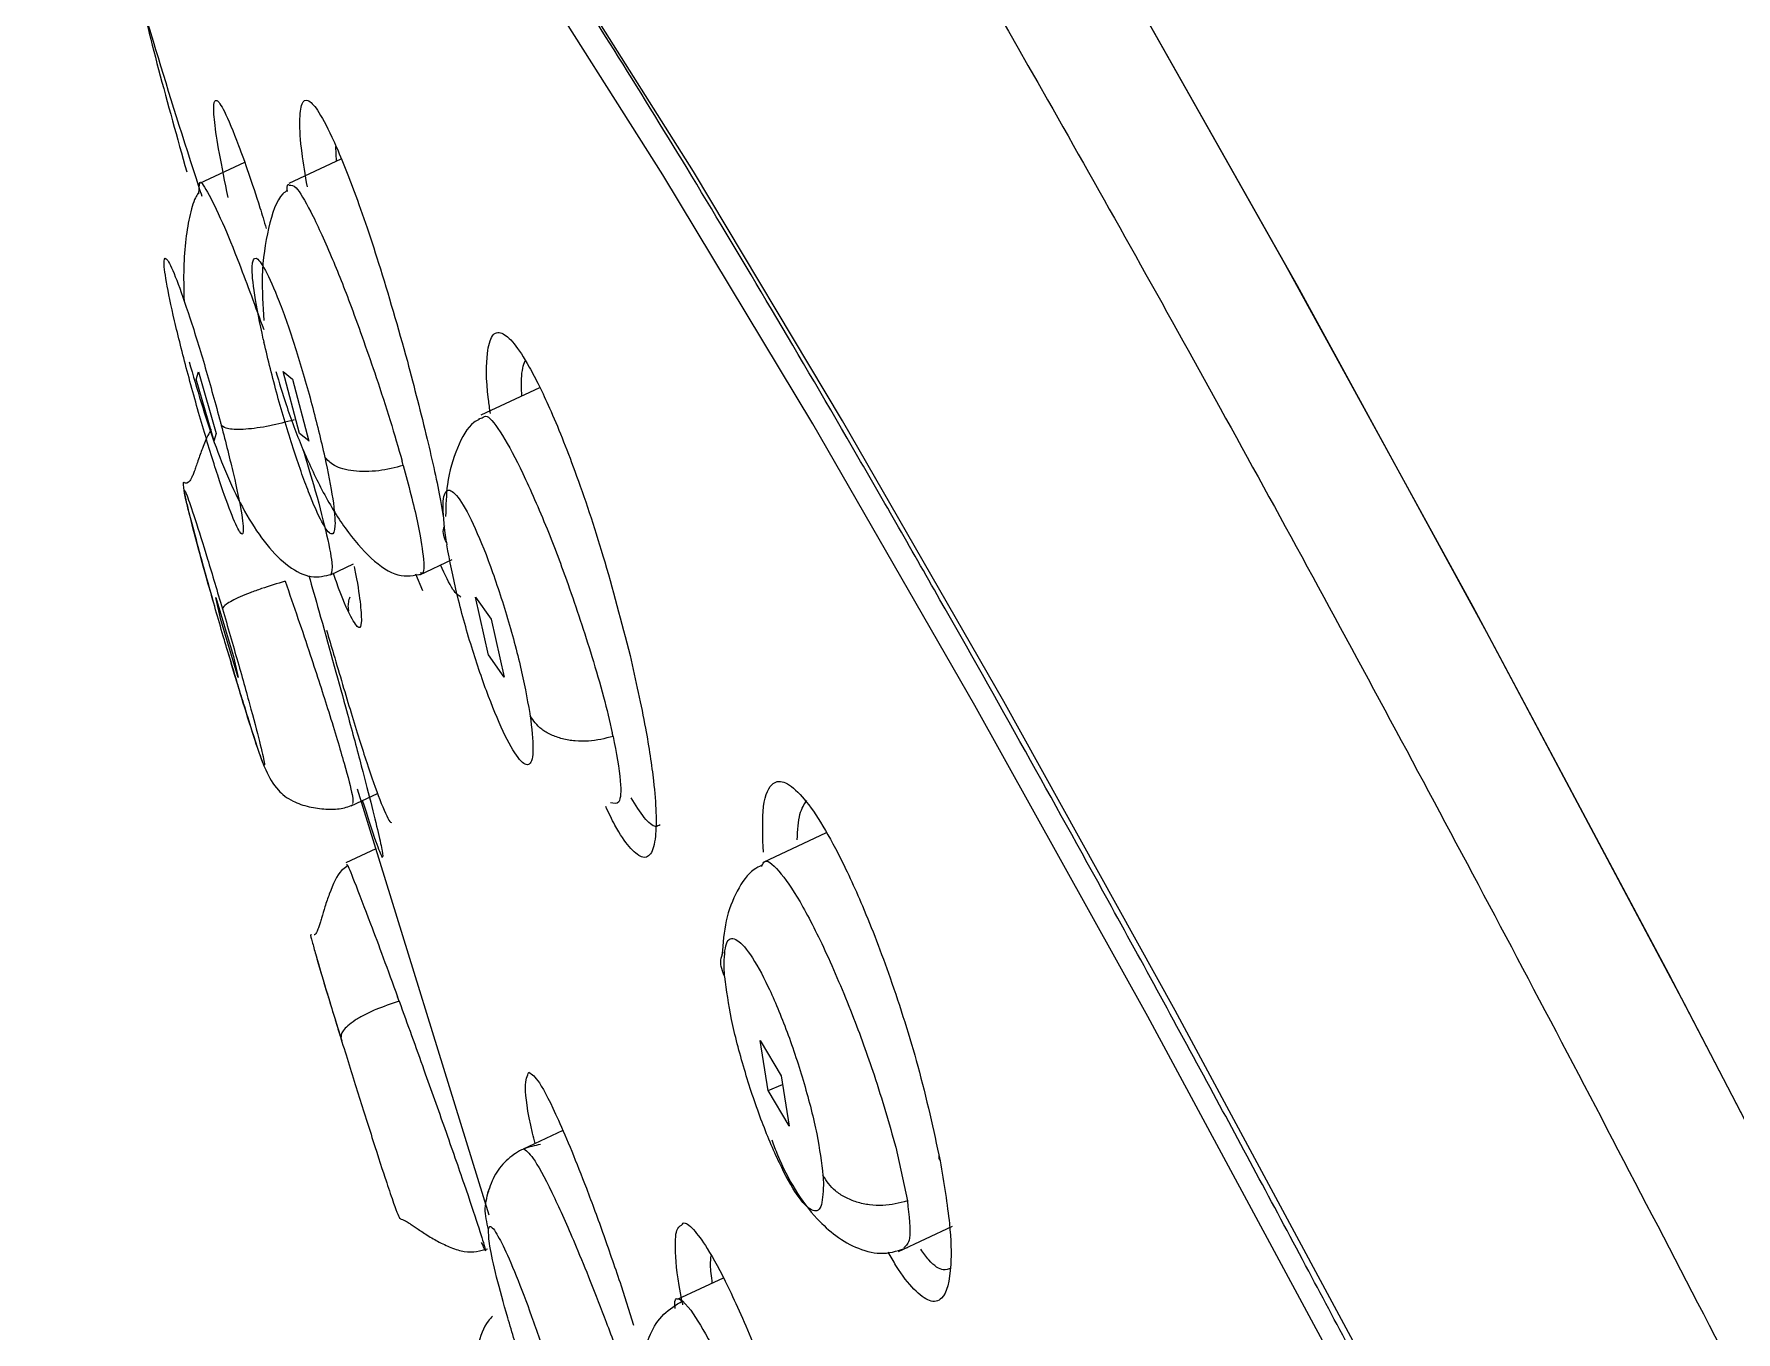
# Model space of a CAD drawing. Header units: millimetres. Extents: x 14183 to 14777, y -4239 to -3399.
# Drawn here: x 14648.461 to 14651.782, y -3737.902 to -3735.368 of the extents above; entities that cross this region are included whole.
import ezdxf

# ---------------------------------------------------------------- set-up
doc = ezdxf.new("R2010")
doc.units = ezdxf.units.MM
doc.header["$LTSCALE"] = 0.1
doc.layers.get('0').update_dxf_attribs({"lineweight": 15})

msp = doc.modelspace()

# ---------------------------------------------------------------- linework, layer by layer
at = {"linetype": 'Continuous', "lineweight": 25}
for p, q in [((14649.0513, -3735.6163), (14649.0499, -3735.5879)), ((14648.8714, -3735.6189), (14648.7839, -3735.6599)), ((14649.0599, -3735.6123), (14648.958, -3735.66)), ((14648.7826, -3735.6801), (14648.7839, -3735.66)), ((14648.9082, -3735.9635), (14648.9096, -3735.9697)), ((14648.7775, -3736.0423), (14648.7819, -3736.0275)), ((14648.7819, -3736.0274), (14648.8166, -3736.1481)), ((14648.9788, -3736.1479), (14648.947, -3736.0272)), ((14648.947, -3736.0272), (14648.9652, -3736.042)), ((14648.8122, -3736.1629), (14648.7774, -3736.0422)), ((14648.9652, -3736.042), (14648.9969, -3736.1626)), ((14649.4474, -3736.0586), (14649.3331, -3736.1122)), ((14649.329, -3736.1193), (14649.3355, -3736.1174)), ((14648.8165, -3736.148), (14648.8121, -3736.1627)), ((14648.9969, -3736.1625), (14648.9787, -3736.1477)), ((14649.1816, -3736.2105), (14649.1793, -3736.2021)), ((14649.2656, -3736.3603), (14649.2665, -3736.3656)), ((14649.0393, -3736.4236), (14649.0846, -3736.4024)), ((14649.2138, -3736.4236), (14649.277, -3736.394)), ((14649.2199, -3736.4554), (14649.2063, -3736.4223)), ((14648.8252, -3736.5115), (14648.8156, -3736.4681)), ((14648.8156, -3736.4681), (14648.8496, -3736.5812)), ((14649.3477, -3736.5804), (14649.3224, -3736.4673)), ((14649.3224, -3736.4674), (14649.353, -3736.5107)), ((14648.8592, -3736.6246), (14648.8252, -3736.5115)), ((14649.353, -3736.5107), (14649.3784, -3736.6237)), ((14648.8495, -3736.581), (14648.8591, -3736.6244)), ((14649.3783, -3736.6236), (14649.3477, -3736.5803)), ((14649.591, -3736.7394), (14649.5895, -3736.7322)), ((14649.0799, -3736.8747), (14649.1314, -3736.8505)), ((14649.0917, -3736.8415), (14649.3484, -3737.6731)), ((14650.0071, -3736.9277), (14649.8838, -3736.9855)), ((14649.1278, -3736.9585), (14649.0692, -3736.986)), ((14649.0713, -3736.9928), (14649.0718, -3736.9914)), ((14649.1735, -3737.2564), (14649.1703, -3737.2476)), ((14649.8939, -3737.4311), (14649.8779, -3737.3327)), ((14649.8779, -3737.3327), (14649.919, -3737.4017)), ((14649.919, -3737.4017), (14649.9349, -3737.5)), ((14649.9349, -3737.4999), (14649.8938, -3737.4309)), ((14649.8939, -3737.4309), (14649.9218, -3737.4191)), ((14649.4927, -3737.509), (14649.4158, -3737.545)), ((14650.1426, -3737.5413), (14650.1652, -3737.6462)), ((14650.1481, -3737.7451), (14650.2534, -3737.6957)), ((14649.8059, -3737.7968), (14649.7161, -3737.8388)), ((14649.6067, -3737.812), (14649.6311, -3737.8887)), ((14649.7264, -3737.8414), (14649.7426, -3737.8592))]:
    msp.add_line(p, q, dxfattribs=at)
at = {"linetype": 'Continuous', "lineweight": 25, "flags": 128}
for points in [[(14648.7483, -3732.7576), (14648.78, -3732.7511), (14648.8866, -3732.7914), (14649.03, -3732.9128), (14649.2091, -3733.1142), (14649.4223, -3733.3938), (14649.6677, -3733.7493), (14649.9433, -3734.1776), (14650.2466, -3734.6749), (14650.575, -3735.237), (14650.9257, -3735.859), (14651.2956, -3736.5355), (14651.6815, -3737.2606), (14652.0802, -3738.0281), (14652.488, -3738.8313), (14652.9016, -3739.6633), (14653.3173, -3740.5169), (14653.7315, -3741.3846), (14654.1406, -3742.259), (14654.5412, -3743.1325), (14654.9297, -3743.9975), (14655.3027, -3744.8465)], [(14655.2503, -3744.7261), (14654.8777, -3743.8807), (14654.4903, -3743.0204), (14654.0914, -3742.1529), (14653.6845, -3741.2853), (14653.273, -3740.4251), (14652.8604, -3739.5797), (14652.4502, -3738.7562), (14652.046, -3737.9617), (14651.6512, -3737.203), (14651.2692, -3736.4866), (14650.9032, -3735.8184), (14650.5563, -3735.2044), (14650.2315, -3734.6496), (14649.9316, -3734.1589), (14649.6591, -3733.7363), (14649.4164, -3733.3856), (14649.2055, -3733.1097), (14649.0282, -3732.911), (14648.8861, -3732.7911), (14648.7803, -3732.7511)], [(14654.3864, -3744.92), (14654.0421, -3744.135), (14653.6826, -3743.334), (14653.3112, -3742.5247), (14652.9317, -3741.715), (14652.5476, -3740.9126), (14652.1627, -3740.1253), (14651.7806, -3739.3606), (14651.405, -3738.626), (14651.0396, -3737.9284), (14650.6879, -3737.2746), (14650.3532, -3736.6709), (14650.0388, -3736.1231), (14649.7477, -3735.6365), (14649.4827, -3735.2157), (14649.2463, -3734.8649), (14649.0409, -3734.5874), (14648.8684, -3734.3859), (14648.7305, -3734.2622), (14648.6285, -3734.2177)], [(14654.37, -3745.0136), (14654.0235, -3744.2216), (14653.661, -3743.4125), (14653.2862, -3742.5943), (14652.9027, -3741.7752), (14652.5143, -3740.9632), (14652.1249, -3740.1664), (14651.7384, -3739.3928), (14651.3586, -3738.6501), (14650.9894, -3737.9456), (14650.6343, -3737.2863), (14650.2968, -3736.6789), (14649.9805, -3736.1292), (14649.6883, -3735.6428), (14649.4232, -3735.2246), (14649.1878, -3734.8786), (14648.9845, -3734.6083), (14648.8154, -3734.4165), (14648.6819, -3734.3049), (14648.5856, -3734.2748), (14648.5666, -3734.2804)]]:
    msp.add_lwpolyline(points, dxfattribs=at)
at = {"linetype": 'Continuous', "lineweight": 25}
msp.add_arc((14650.2401, -3737.5598), 0.0136, 171.0854, 216.7114, dxfattribs=at)
for points, knots in [([(14648.5559, -3732.8562), (14648.6046, -3732.8717), (14648.7027, -3732.9031), (14648.9642, -3733.1788), (14649.3365, -3733.6804), (14649.8394, -3734.4633), (14650.4328, -3735.4752), (14651.0928, -3736.6692), (14651.8098, -3738.034), (14652.5524, -3739.5056), (14653.3122, -3741.0691), (14654.0537, -3742.6524), (14654.7709, -3744.2383), (14655.4278, -3745.7548), (14656.0201, -3747.1848), (14656.519, -3748.4633), (14656.9215, -3749.575), (14657.2083, -3750.4723), (14657.3688, -3751.1362), (14657.4137, -3751.5523), (14657.3403, -3751.6068), (14657.3073, -3751.6313)], [0, 0, 0, 0, 0.04229, 0.08533, 0.138911, 0.194045, 0.247626, 0.302761, 0.356342, 0.411476, 0.465057, 0.520191, 0.573772, 0.628906, 0.682487, 0.737622, 0.791202, 0.846337, 0.899918, 0.955052, 1, 1, 1, 1]), ([(14653.2773, -3742.4856), (14653.2386, -3742.4025), (14653.162, -3742.2378), (14653.0474, -3741.9934), (14652.924, -3741.7317), (14652.7998, -3741.4702), (14652.6832, -3741.2265), (14652.6121, -3741.0786), (14652.563, -3740.9768), (14652.4984, -3740.8431), (14652.4152, -3740.6716), (14652.325, -3740.4868), (14652.2534, -3740.3406), (14652.1731, -3740.1775), (14652.0843, -3739.9978), (14651.9869, -3739.8018), (14651.8918, -3739.6116), (14651.7717, -3739.3728), (14651.6025, -3739.0386), (14651.3779, -3738.6007), (14651.1529, -3738.169), (14650.9476, -3737.781), (14650.7556, -3737.4229), (14650.5692, -3737.081), (14650.3915, -3736.7602), (14650.2247, -3736.4642), (14650.0557, -3736.1696), (14649.891, -3735.8887), (14649.7359, -3735.6303), (14649.5936, -3735.3992), (14649.4354, -3735.1495), (14649.2805, -3734.915), (14649.1448, -3734.7204), (14649.0262, -3734.5589), (14648.9174, -3734.4208), (14648.813, -3734.3007), (14648.7569, -3734.2468), (14648.7306, -3734.2215)], [0, 0, 0, 0, 0.021095, 0.041774, 0.062036, 0.087668, 0.108472, 0.124451, 0.125701, 0.134698, 0.158945, 0.170139, 0.182887, 0.197192, 0.213052, 0.230468, 0.249438, 0.264203, 0.295282, 0.341276, 0.387506, 0.421052, 0.458271, 0.499166, 0.532192, 0.567289, 0.604458, 0.642664, 0.679349, 0.714691, 0.748691, 0.803167, 0.844771, 0.873498, 0.920536, 0.962703, 1, 1, 1, 1]), ([(14648.4612, -3734.282), (14648.4611, -3734.3074), (14648.4608, -3734.379), (14648.4791, -3734.5318), (14648.5226, -3734.7561), (14648.5909, -3735.0328), (14648.6788, -3735.338), (14648.7497, -3735.5663), (14648.7845, -3735.6729), (14648.7882, -3735.6844)], [0, 0, 0, 0, 0.102675, 0.289104, 0.461268, 0.647219, 0.846685, 0.983565, 1, 1, 1, 1]), ([(14648.6125, -3735.0572), (14648.6416, -3735.1842), (14648.6863, -3735.3787), (14648.7403, -3735.5707), (14648.759, -3735.6374)], [0, 0, 0, 0, 0.65288, 1, 1, 1, 1]), ([(14648.8398, -3735.6869), (14648.8336, -3735.6567), (14648.8213, -3735.5973), (14648.8124, -3735.5375), (14648.8106, -3735.5022), (14648.8166, -3735.4931), (14648.8318, -3735.5149), (14648.8602, -3735.584), (14648.8896, -3735.6666), (14648.9099, -3735.7338), (14648.914, -3735.7475)], [0, 0, 0, 0, 0.126329, 0.248698, 0.365146, 0.481529, 0.617033, 0.774535, 0.953974, 1, 1, 1, 1]), ([(14648.9944, -3735.6665), (14648.9905, -3735.6433), (14648.9813, -3735.5892), (14648.9786, -3735.5354), (14648.9826, -3735.5005), (14648.9944, -3735.4935), (14649.0139, -3735.5137), (14649.0429, -3735.5673), (14649.0837, -3735.6667), (14649.1359, -3735.8176), (14649.171, -3735.9413), (14649.1895, -3736.0068)], [0, 0, 0, 0, 0.074924, 0.174551, 0.274105, 0.367357, 0.460545, 0.569026, 0.695126, 0.838767, 1, 1, 1, 1]), ([(14648.7839, -3735.66), (14648.7839, -3735.6599), (14648.7846, -3735.652), (14648.7986, -3735.6735), (14648.8254, -3735.7272), (14648.8638, -3735.8208), (14648.893, -3735.9007), (14648.9092, -3735.9451)], [0, 0, 0, 0, 0.00138, 0.245307, 0.502784, 0.723515, 1, 1, 1, 1]), ([(14648.9555, -3735.6734), (14648.9524, -3735.6754), (14648.9359, -3735.6862), (14648.9173, -3735.7438), (14648.9034, -3735.8312), (14648.9075, -3735.8981), (14648.9093, -3735.9275)], [0, 0, 0, 0, 0.07823, 0.417002, 0.74435, 1, 1, 1, 1]), ([(14648.9555, -3735.6753), (14648.9551, -3735.6692), (14648.9546, -3735.6596), (14648.9582, -3735.6623), (14648.9596, -3735.6633)], [0, 0, 0, 0, 0.642536, 1, 1, 1, 1]), ([(14648.9596, -3735.6633), (14648.9632, -3735.6629), (14648.9715, -3735.6621), (14649.0003, -3735.7111), (14649.0382, -3735.7933), (14649.0832, -3735.9064), (14649.1126, -3735.9914), (14649.1289, -3736.0386)], [0, 0, 0, 0, 0.163589, 0.367905, 0.583543, 0.76843, 1, 1, 1, 1]), ([(14648.7815, -3735.6788), (14648.7797, -3735.6816), (14648.7724, -3735.6923), (14648.7636, -3735.7244), (14648.7557, -3735.7733), (14648.7522, -3735.8293), (14648.7532, -3735.8704), (14648.7537, -3735.8897)], [0, 0, 0, 0, 0.083185, 0.323154, 0.560285, 0.792894, 1, 1, 1, 1]), ([(14648.7597, -3736.026), (14648.751, -3735.9919), (14648.7335, -3735.9241), (14648.7177, -3735.8473), (14648.7128, -3735.8048), (14648.72, -3735.8034), (14648.7381, -3735.8433), (14648.7645, -3735.9186), (14648.7955, -3736.0187), (14648.815, -3736.09), (14648.8247, -3736.1257)], [0, 0, 0, 0, 0.126067, 0.25071, 0.374171, 0.497375, 0.621402, 0.746865, 0.873519, 1, 1, 1, 1]), ([(14648.9082, -3735.9635), (14648.9019, -3735.9329), (14648.8893, -3735.8721), (14648.8848, -3735.8162), (14648.8922, -3735.7987), (14648.9112, -3735.8232), (14648.9387, -3735.886), (14648.9706, -3735.9776), (14649.0027, -3736.0856), (14649.0189, -3736.1536), (14649.027, -3736.1875)], [0, 0, 0, 0, 0.126069, 0.250709, 0.37416, 0.497364, 0.621398, 0.746866, 0.873526, 1, 1, 1, 1]), ([(14649.0284, -3736.1935), (14649.0343, -3736.2228), (14649.0461, -3736.2809), (14649.0501, -3736.334), (14649.0427, -3736.3506), (14649.0242, -3736.3268), (14648.9974, -3736.2664), (14648.9664, -3736.1782), (14648.9345, -3736.0723), (14648.918, -3736.0041), (14648.9096, -3735.9697)], [0, 0, 0, 0, 0.125258, 0.248647, 0.372146, 0.495816, 0.619112, 0.743201, 0.870565, 1, 1, 1, 1]), ([(14649.3516, -3736.1089), (14649.3502, -3736.0995), (14649.3426, -3736.047), (14649.3436, -3735.9927), (14649.3538, -3735.9524), (14649.3721, -3735.9476), (14649.3968, -3735.9687), (14649.4284, -3736.0171), (14649.4687, -3736.0987), (14649.5186, -3736.2235), (14649.5754, -3736.3929), (14649.6072, -3736.5161), (14649.624, -3736.5812)], [0, 0, 0, 0, 0.0275018, 0.1537037, 0.2448284, 0.3358911, 0.4211884, 0.5064361, 0.6056878, 0.7210509, 0.8524898, 1, 1, 1, 1]), ([(14648.7637, -3736.0078), (14648.779, -3736.061), (14648.8095, -3736.1673), (14648.8635, -3736.291), (14648.9149, -3736.3679), (14648.958, -3736.4103), (14649.0027, -3736.4327), (14649.0288, -3736.4259), (14649.0418, -3736.4225)], [0, 0, 0, 0, 0.2427535, 0.4853262, 0.6103699, 0.7388528, 0.8697127, 1, 1, 1, 1]), ([(14649.1895, -3736.0068), (14649.2027, -3736.0576), (14649.2271, -3736.1518), (14649.2511, -3736.2581), (14649.2577, -3736.2998), (14649.2592, -3736.31)], [0, 0, 0, 0, 0.470357, 0.871747, 1, 1, 1, 1]), ([(14649.4131, -3736.0747), (14649.413, -3736.0733), (14649.4111, -3736.049), (14649.4129, -3736.0236), (14649.4177, -3736.0104), (14649.4194, -3736.0059)], [0, 0, 0, 0, 0.037378, 0.672922, 1, 1, 1, 1]), ([(14648.8264, -3736.1321), (14648.8349, -3736.1653), (14648.8517, -3736.2312), (14648.8668, -3736.3051), (14648.8712, -3736.3458), (14648.8639, -3736.3462), (14648.8459, -3736.3067), (14648.82, -3736.2328), (14648.7892, -3736.1337), (14648.7696, -3736.0621), (14648.7597, -3736.026)], [0, 0, 0, 0, 0.125219, 0.248566, 0.372044, 0.495668, 0.618931, 0.743086, 0.870607, 1, 1, 1, 1]), ([(14648.933, -3736.0272), (14648.9394, -3736.0486), (14648.9541, -3736.0983), (14648.9841, -3736.1777), (14649.0226, -3736.261), (14649.0685, -3736.337), (14649.1198, -3736.3962), (14649.173, -3736.4314), (14649.2025, -3736.4251), (14649.2174, -3736.4219)], [0, 0, 0, 0, 0.1013393, 0.2348134, 0.3731814, 0.5188206, 0.6729588, 0.8345774, 1, 1, 1, 1]), ([(14649.1289, -3736.0386), (14649.1382, -3736.0668), (14649.1568, -3736.1232), (14649.1718, -3736.1758), (14649.1793, -3736.2021)], [0, 0, 0, 0, 0.50002, 1, 1, 1, 1]), ([(14648.8068, -3736.1403), (14648.8046, -3736.1439), (14648.7986, -3736.1536), (14648.7902, -3736.1743), (14648.7826, -3736.196), (14648.7772, -3736.2118), (14648.7738, -3736.2217), (14648.7705, -3736.2301), (14648.7675, -3736.2366), (14648.7647, -3736.2409), (14648.7577, -3736.2474), (14648.7509, -3736.2384), (14648.7515, -3736.2539), (14648.7611, -3736.295), (14648.7711, -3736.3323), (14648.7747, -3736.3457)], [0, 0, 0, 0, 0.042917, 0.11592, 0.173274, 0.196051, 0.215438, 0.23273, 0.250016, 0.269561, 0.293225, 0.446734, 0.714389, 0.897366, 1, 1, 1, 1]), ([(14648.8247, -3736.1257), (14648.825, -3736.1268), (14648.8256, -3736.1289), (14648.8262, -3736.1311), (14648.8264, -3736.1321)], [0, 0, 0, 0, 0.500525, 1, 1, 1, 1]), ([(14648.9683, -3736.1214), (14648.9523, -3736.1256), (14648.9277, -3736.1322), (14648.8961, -3736.1374), (14648.8738, -3736.1399), (14648.855, -3736.1404), (14648.8358, -3736.1389), (14648.8301, -3736.1348), (14648.8264, -3736.1321)], [0, 0, 0, 0, 0.243287, 0.37374, 0.506249, 0.637847, 0.765675, 1, 1, 1, 1]), ([(14649.3298, -3736.1205), (14649.3263, -3736.1223), (14649.309, -3736.1311), (14649.2861, -3736.1738), (14649.2658, -3736.2378), (14649.2646, -3736.2884), (14649.2641, -3736.3099)], [0, 0, 0, 0, 0.085642, 0.425378, 0.755582, 1, 1, 1, 1]), ([(14649.3355, -3736.1174), (14649.3382, -3736.1152), (14649.3458, -3736.1092), (14649.3738, -3736.1468), (14649.4143, -3736.2221), (14649.4597, -3736.326), (14649.5075, -3736.4515), (14649.5346, -3736.5361), (14649.5497, -3736.5831)], [0, 0, 0, 0, 0.102581, 0.28033, 0.45613, 0.641669, 0.80076, 1, 1, 1, 1]), ([(14648.9851, -3736.1772), (14648.9925, -3736.2013), (14649.0114, -3736.2628), (14649.0317, -3736.3422), (14649.0452, -3736.4081), (14649.0419, -3736.4181), (14649.0402, -3736.423)], [0, 0, 0, 0, 0.170152, 0.435326, 0.722401, 1, 1, 1, 1]), ([(14649.027, -3736.1875), (14649.0273, -3736.1885), (14649.0277, -3736.1905), (14649.0281, -3736.1925), (14649.0284, -3736.1935)], [0, 0, 0, 0, 0.500122, 1, 1, 1, 1]), ([(14649.1816, -3736.2105), (14649.1656, -3736.2145), (14649.1409, -3736.2207), (14649.108, -3736.2226), (14649.0842, -3736.2214), (14649.0635, -3736.2174), (14649.0416, -3736.2093), (14649.0336, -3736.1997), (14649.0284, -3736.1935)], [0, 0, 0, 0, 0.243293, 0.3737457, 0.5062505, 0.6378536, 0.7656734, 1, 1, 1, 1]), ([(14649.1816, -3736.2105), (14649.1917, -3736.2488), (14649.211, -3736.3221), (14649.2217, -3736.3913), (14649.2228, -3736.4242), (14649.2159, -3736.4202), (14649.2149, -3736.4196)], [0, 0, 0, 0, 0.331297, 0.632439, 0.944639, 1, 1, 1, 1]), ([(14648.8302, -3736.5436), (14648.8202, -3736.5091), (14648.8004, -3736.4405), (14648.7754, -3736.3494), (14648.7586, -3736.2844), (14648.7525, -3736.2543), (14648.7578, -3736.2634), (14648.774, -3736.3108), (14648.7987, -3736.3895), (14648.8186, -3736.4565), (14648.8286, -3736.4901)], [0, 0, 0, 0, 0.126109, 0.250838, 0.374361, 0.49757, 0.621472, 0.74674, 0.873262, 1, 1, 1, 1]), ([(14649.2656, -3736.3603), (14649.2625, -3736.3352), (14649.2563, -3736.2852), (14649.2641, -3736.2537), (14649.2837, -3736.2621), (14649.313, -3736.311), (14649.3475, -3736.3927), (14649.3818, -3736.4948), (14649.4118, -3736.6038), (14649.4229, -3736.6641), (14649.4284, -3736.6943)], [0, 0, 0, 0, 0.126068, 0.250711, 0.374162, 0.497361, 0.62139, 0.746851, 0.873514, 1, 1, 1, 1]), ([(14649.2656, -3736.3603), (14649.2617, -3736.3511), (14649.257, -3736.3403), (14649.2618, -3736.329), (14649.2625, -3736.3273)], [0, 0, 0, 0, 0.847499, 1, 1, 1, 1]), ([(14648.7747, -3736.3457), (14648.7779, -3736.3576), (14648.7874, -3736.3939), (14648.802, -3736.4464), (14648.8124, -3736.4821), (14648.8129, -3736.4839)], [0, 0, 0, 0, 0.318339, 0.966676, 1, 1, 1, 1]), ([(14649.4292, -3736.6993), (14649.4319, -3736.7231), (14649.4374, -3736.7704), (14649.4293, -3736.7995), (14649.4101, -3736.7908), (14649.3814, -3736.7432), (14649.3478, -3736.6642), (14649.3141, -3736.5652), (14649.284, -3736.4576), (14649.2724, -3736.3965), (14649.2665, -3736.3656)], [0, 0, 0, 0, 0.1252597, 0.2486461, 0.3721465, 0.4958191, 0.6191131, 0.7432021, 0.8705726, 1, 1, 1, 1]), ([(14649.2941, -3736.4673), (14649.2893, -3736.4644), (14649.2792, -3736.4585), (14649.2629, -3736.4232), (14649.2544, -3736.4046)], [0, 0, 0, 0, 0.474139, 1, 1, 1, 1]), ([(14648.951, -3736.4364), (14648.9353, -3736.4411), (14648.9112, -3736.4484), (14648.8822, -3736.4591), (14648.8626, -3736.4672), (14648.847, -3736.4747), (14648.8322, -3736.4832), (14648.83, -3736.4874), (14648.8286, -3736.4901)], [0, 0, 0, 0, 0.244175, 0.374723, 0.507127, 0.638486, 0.766022, 1, 1, 1, 1]), ([(14648.951, -3736.4364), (14648.9678, -3736.4849), (14648.9985, -3736.5738), (14649.0387, -3736.6991), (14649.0678, -3736.7957), (14649.0845, -3736.8602), (14649.0831, -3736.8672), (14649.0824, -3736.8705)], [0, 0, 0, 0, 0.225144, 0.412919, 0.621402, 0.82234, 1, 1, 1, 1]), ([(14648.9971, -3736.425), (14649.0037, -3736.4481), (14649.0286, -3736.5354), (14649.064, -3736.6634), (14649.0972, -3736.7868), (14649.1189, -3736.8704), (14649.1335, -3736.9299), (14649.1425, -3736.9714), (14649.1413, -3736.974), (14649.1406, -3736.9755)], [0, 0, 0, 0, 0.081139, 0.305939, 0.446743, 0.582501, 0.713216, 0.838861, 1, 1, 1, 1]), ([(14649.0856, -3736.4076), (14649.0866, -3736.4125), (14649.0932, -3736.4451), (14649.0985, -3736.4845), (14649.1008, -3736.5207), (14649.0953, -3736.5319), (14649.0797, -3736.5085), (14649.0618, -3736.4694), (14649.0472, -3736.4264), (14649.0452, -3736.4208)], [0, 0, 0, 0, 0.030142, 0.202784, 0.369016, 0.5288, 0.733711, 0.965243, 1, 1, 1, 1]), ([(14649.0772, -3736.4672), (14649.0761, -3736.4706), (14649.0739, -3736.4771), (14649.0733, -3736.4866), (14649.0744, -3736.4924), (14649.0749, -3736.4949)], [0, 0, 0, 0, 0.368215, 0.728419, 1, 1, 1, 1]), ([(14648.8286, -3736.4901), (14648.8388, -3736.5251), (14648.859, -3736.5945), (14648.8856, -3736.6903), (14648.9043, -3736.7618), (14648.9124, -3736.7987), (14648.9087, -3736.7953), (14648.8937, -3736.7524), (14648.8695, -3736.6758), (14648.8492, -3736.6078), (14648.8389, -3736.5733)], [0, 0, 0, 0, 0.1260272, 0.2496439, 0.3732343, 0.4972172, 0.6207832, 0.7444554, 0.8706549, 1, 1, 1, 1]), ([(14649.0318, -3736.5316), (14649.0364, -3736.5473), (14649.0531, -3736.6045), (14649.0802, -3736.6958), (14649.1111, -3736.795), (14649.1363, -3736.8659), (14649.1522, -3736.9034), (14649.1573, -3736.907), (14649.1583, -3736.9076)], [0, 0, 0, 0, 0.082915, 0.300639, 0.518381, 0.735698, 0.952585, 1, 1, 1, 1]), ([(14648.8389, -3736.5733), (14648.8375, -3736.5684), (14648.8346, -3736.5586), (14648.8316, -3736.5486), (14648.8302, -3736.5436)], [0, 0, 0, 0, 0.500205, 1, 1, 1, 1]), ([(14648.8375, -3736.5686), (14648.8471, -3736.6012), (14648.8585, -3736.6396), (14648.8679, -3736.6697), (14648.8693, -3736.6742)], [0, 0, 0, 0, 0.849526, 1, 1, 1, 1]), ([(14649.5497, -3736.5831), (14649.5576, -3736.61), (14649.5736, -3736.6638), (14649.5842, -3736.7094), (14649.5895, -3736.7322)], [0, 0, 0, 0, 0.5000249, 1, 1, 1, 1]), ([(14649.624, -3736.5812), (14649.6349, -3736.63), (14649.6552, -3736.7203), (14649.6739, -3736.8465), (14649.6771, -3736.932), (14649.6656, -3736.9727), (14649.6479, -3736.979), (14649.6237, -3736.9578), (14649.5997, -3736.9245), (14649.5826, -3736.889), (14649.5765, -3736.8764)], [0, 0, 0, 0, 0.154054, 0.285507, 0.479645, 0.601241, 0.718483, 0.831371, 0.939889, 1, 1, 1, 1]), ([(14648.8693, -3736.6742), (14648.8751, -3736.693), (14648.8914, -3736.7457), (14648.9088, -3736.7992), (14648.9323, -3736.842), (14648.9571, -3736.8621), (14648.9803, -3736.8719), (14648.9971, -3736.8767), (14649.0143, -3736.8799), (14649.0309, -3736.8816), (14649.0463, -3736.8817), (14649.0658, -3736.8798), (14649.0776, -3736.8751), (14649.0855, -3736.872)], [0, 0, 0, 0, 0.143142, 0.402767, 0.576941, 0.696891, 0.74109, 0.778032, 0.811475, 0.84501, 0.880735, 0.919078, 1, 1, 1, 1]), ([(14649.4284, -3736.6943), (14649.4285, -3736.6951), (14649.4288, -3736.6968), (14649.4291, -3736.6985), (14649.4292, -3736.6993)], [0, 0, 0, 0, 0.500601, 1, 1, 1, 1]), ([(14649.591, -3736.7394), (14649.575, -3736.7434), (14649.5505, -3736.7496), (14649.5167, -3736.7487), (14649.4918, -3736.7446), (14649.4696, -3736.7367), (14649.4455, -3736.723), (14649.4356, -3736.7086), (14649.4292, -3736.6993)], [0, 0, 0, 0, 0.243279, 0.373742, 0.506255, 0.637843, 0.765653, 1, 1, 1, 1]), ([(14649.591, -3736.7394), (14649.597, -3736.7711), (14649.6082, -3736.8312), (14649.6048, -3736.8743), (14649.5919, -3736.8705), (14649.5856, -3736.8687)], [0, 0, 0, 0, 0.3646094, 0.6890265, 1, 1, 1, 1]), ([(14649.8843, -3736.9651), (14649.8832, -3736.9366), (14649.8808, -3736.8734), (14649.8963, -3736.8298), (14649.9228, -3736.8237), (14649.9541, -3736.8476), (14649.9904, -3736.8957), (14650.0319, -3736.9688), (14650.0804, -3737.0731), (14650.1349, -3737.2153), (14650.191, -3737.3924), (14650.216, -3737.5072), (14650.2292, -3737.5679)], [0, 0, 0, 0, 0.096698, 0.213923, 0.298564, 0.383151, 0.462379, 0.541555, 0.633739, 0.740903, 0.862978, 1, 1, 1, 1]), ([(14649.1406, -3736.9755), (14649.1375, -3736.9689), (14649.1313, -3736.9557), (14649.1119, -3736.8948), (14649.1022, -3736.8642)], [0, 0, 0, 0, 0.497685, 1, 1, 1, 1]), ([(14649.6828, -3736.9117), (14649.68, -3736.9135), (14649.6722, -3736.9184), (14649.6529, -3736.9018), (14649.6349, -3736.8733), (14649.626, -3736.8592)], [0, 0, 0, 0, 0.222176, 0.616135, 1, 1, 1, 1]), ([(14649.9501, -3736.941), (14649.9513, -3736.9226), (14649.9536, -3736.8864), (14649.9641, -3736.8717), (14649.9692, -3736.8645)], [0, 0, 0, 0, 0.5060511, 1, 1, 1, 1]), ([(14649.0717, -3736.9934), (14649.068, -3736.9956), (14649.0551, -3737.0035), (14649.0415, -3737.0341), (14649.0292, -3737.0694), (14649.0233, -3737.0895), (14649.0193, -3737.1031), (14649.0167, -3737.1112), (14649.0143, -3737.1178), (14649.0112, -3737.1244), (14649.008, -3737.1269), (14649.0076, -3737.1266), (14649.0074, -3737.1265)], [0, 0, 0, 0, 0.1306195, 0.4634663, 0.591861, 0.6905431, 0.7302197, 0.7656029, 0.7999017, 0.836856, 0.9310482, 1, 1, 1, 1]), ([(14649.0718, -3736.9914), (14649.0716, -3736.99), (14649.0712, -3736.9858), (14649.0854, -3737.0206), (14649.1061, -3737.0748), (14649.1176, -3737.105)], [0, 0, 0, 0, 0.187785, 0.548384, 1, 1, 1, 1]), ([(14649.8807, -3736.9912), (14649.8757, -3736.9936), (14649.8572, -3737.0024), (14649.8322, -3737.0388), (14649.8091, -3737.096), (14649.8053, -3737.1432), (14649.8035, -3737.1662)], [0, 0, 0, 0, 0.111378, 0.417242, 0.715941, 1, 1, 1, 1]), ([(14649.8812, -3736.9931), (14649.8823, -3736.99), (14649.8873, -3736.976), (14649.9125, -3736.9963), (14649.9542, -3737.0559), (14650.005, -3737.1551), (14650.056, -3737.275), (14650.1058, -3737.4118), (14650.1295, -3737.495), (14650.1426, -3737.5413)], [0, 0, 0, 0, 0.047552, 0.20896, 0.363996, 0.518449, 0.680615, 0.822266, 1, 1, 1, 1]), ([(14649.0027, -3737.1266), (14649.0019, -3737.1264), (14648.9995, -3737.1257), (14649.0028, -3737.1363), (14649.0082, -3737.1561), (14649.0107, -3737.1649)], [0, 0, 0, 0, 0.198786, 0.641497, 1, 1, 1, 1]), ([(14649.1176, -3737.105), (14649.1257, -3737.1264), (14649.1418, -3737.1692), (14649.1608, -3737.2215), (14649.1703, -3737.2476)], [0, 0, 0, 0, 0.500049, 1, 1, 1, 1]), ([(14649.8076, -3737.1895), (14649.8081, -3737.1717), (14649.8093, -3737.1364), (14649.8285, -3737.1297), (14649.8577, -3737.1597), (14649.8937, -3737.2247), (14649.9314, -3737.315), (14649.9651, -3737.4174), (14649.9911, -3737.5196), (14649.9974, -3737.571), (14650.0006, -3737.5968)], [0, 0, 0, 0, 0.126121, 0.2508428, 0.3743722, 0.4975745, 0.6214694, 0.7467359, 0.8732647, 1, 1, 1, 1]), ([(14649.0106, -3737.1649), (14649.0107, -3737.1651), (14649.0132, -3737.1748), (14649.0292, -3737.2287), (14649.0484, -3737.2915), (14649.058, -3737.3228)], [0, 0, 0, 0, 0.009421, 0.505025, 1, 1, 1, 1]), ([(14649.0107, -3737.1649), (14649.0117, -3737.1687), (14649.0164, -3737.1856), (14649.0331, -3737.2416), (14649.0517, -3737.3024), (14649.0613, -3737.3336)], [0, 0, 0, 0, 0.1257183, 0.5515201, 1, 1, 1, 1]), ([(14649.8089, -3737.2088), (14649.8045, -3737.1981), (14649.798, -3737.1819), (14649.804, -3737.1654), (14649.8059, -3737.1599)], [0, 0, 0, 0, 0.666818, 1, 1, 1, 1]), ([(14649.8089, -3737.2088), (14649.8086, -3737.2055), (14649.808, -3737.1987), (14649.8077, -3737.1925), (14649.8076, -3737.1895)], [0, 0, 0, 0, 0.500083, 1, 1, 1, 1]), ([(14650.0016, -3737.6152), (14650.0007, -3737.6317), (14649.9989, -3737.6644), (14649.9798, -3737.6695), (14649.9511, -3737.6396), (14649.9158, -3737.5759), (14649.8789, -3737.4882), (14649.8458, -3737.3887), (14649.8195, -3737.2877), (14649.8125, -3737.2353), (14649.8089, -3737.2088)], [0, 0, 0, 0, 0.125211, 0.248744, 0.372538, 0.496596, 0.620186, 0.74404, 0.870529, 1, 1, 1, 1]), ([(14649.1735, -3737.2564), (14649.1578, -3737.2616), (14649.1337, -3737.2696), (14649.1057, -3737.2829), (14649.0871, -3737.2936), (14649.0729, -3737.3041), (14649.0603, -3737.3169), (14649.06, -3737.3243), (14649.0599, -3737.3291)], [0, 0, 0, 0, 0.243288, 0.373708, 0.506233, 0.637851, 0.765667, 1, 1, 1, 1]), ([(14649.1735, -3737.2564), (14649.1897, -3737.3011), (14649.22, -3737.3844), (14649.2645, -3737.5104), (14649.3016, -3737.6168), (14649.3289, -3737.6981), (14649.3417, -3737.7396), (14649.3431, -3737.7486), (14649.3363, -3737.7319), (14649.3345, -3737.7276)], [0, 0, 0, 0, 0.171743, 0.320664, 0.481909, 0.638853, 0.795746, 0.947118, 1, 1, 1, 1]), ([(14649.058, -3737.3228), (14649.0583, -3737.3239), (14649.0589, -3737.3259), (14649.0596, -3737.328), (14649.0599, -3737.3291)], [0, 0, 0, 0, 0.500819, 1, 1, 1, 1]), ([(14649.0599, -3737.3291), (14649.0705, -3737.3634), (14649.0916, -3737.4314), (14649.1226, -3737.529), (14649.143, -3737.5923), (14649.1488, -3737.6094), (14649.1492, -3737.6107)], [0, 0, 0, 0, 0.327373, 0.649894, 0.972754, 1, 1, 1, 1]), ([(14649.4387, -3737.5343), (14649.437, -3737.5274), (14649.4239, -3737.4738), (14649.4168, -3737.4153), (14649.4234, -3737.4017), (14649.4268, -3737.395)], [0, 0, 0, 0, 0.069628, 0.536944, 1, 1, 1, 1]), ([(14649.4268, -3737.395), (14649.4327, -3737.3991), (14649.4454, -3737.408), (14649.4841, -3737.4845), (14649.5296, -3737.5955), (14649.5725, -3737.7116), (14649.5953, -3737.7787), (14649.6067, -3737.812)], [0, 0, 0, 0, 0.206176, 0.441336, 0.705399, 0.853648, 1, 1, 1, 1]), ([(14649.4491, -3737.5361), (14649.4381, -3737.5383), (14649.4156, -3737.5429), (14649.385, -3737.5631), (14649.3596, -3737.5924), (14649.3506, -3737.618), (14649.3461, -3737.6307)], [0, 0, 0, 0, 0.2421335, 0.4940187, 0.7493185, 1, 1, 1, 1]), ([(14649.9005, -3737.5272), (14649.9042, -3737.537), (14649.9269, -3737.5962), (14649.9669, -3737.6626), (14650.0271, -3737.7172), (14650.0712, -3737.742), (14650.1208, -3737.7529), (14650.15, -3737.7423), (14650.1652, -3737.7368)], [0, 0, 0, 0, 0.0671155, 0.4085616, 0.531647, 0.6726402, 0.8299909, 1, 1, 1, 1]), ([(14649.4171, -3737.5447), (14649.4232, -3737.5494), (14649.4356, -3737.5591), (14649.4736, -3737.6319), (14649.5127, -3737.72), (14649.5475, -3737.8047), (14649.579, -3737.886), (14649.61, -3737.9705), (14649.641, -3738.0605), (14649.6712, -3738.1573), (14649.6957, -3738.2487), (14649.6974, -3738.2766), (14649.6982, -3738.2901)], [0, 0, 0, 0, 0.121463, 0.248883, 0.358767, 0.425383, 0.49966, 0.583858, 0.653837, 0.750775, 0.880329, 1, 1, 1, 1]), ([(14650.2292, -3737.5679), (14650.2364, -3737.6109), (14650.2496, -3737.6906), (14650.2522, -3737.7879), (14650.2384, -3737.8399), (14650.2101, -3737.8458), (14650.1793, -3737.8222), (14650.1511, -3737.7874), (14650.1329, -3737.7551), (14650.1278, -3737.746)], [0, 0, 0, 0, 0.1759344, 0.3260569, 0.547777, 0.686641, 0.8205432, 0.949466, 1, 1, 1, 1]), ([(14650.0006, -3737.5968), (14650.0009, -3737.6), (14650.0013, -3737.6065), (14650.0015, -3737.6123), (14650.0016, -3737.6152)], [0, 0, 0, 0, 0.501005, 1, 1, 1, 1]), ([(14650.1652, -3737.6462), (14650.1494, -3737.6503), (14650.1252, -3737.6565), (14650.0913, -3737.6545), (14650.0662, -3737.6491), (14650.0436, -3737.6397), (14650.0187, -3737.6237), (14650.0077, -3737.6074), (14650.0006, -3737.5968)], [0, 0, 0, 0, 0.244157, 0.37471, 0.507119, 0.638485, 0.76603, 1, 1, 1, 1]), ([(14649.1492, -3737.6107), (14649.154, -3737.6251), (14649.1675, -3737.6658), (14649.1751, -3737.6833), (14649.1774, -3737.6812), (14649.1872, -3737.6861), (14649.1922, -3737.689), (14649.1986, -3737.6933), (14649.2065, -3737.6986), (14649.2156, -3737.7048), (14649.2301, -3737.7143), (14649.2507, -3737.7266), (14649.2762, -3737.7384), (14649.312, -3737.7493), (14649.3321, -3737.7436), (14649.3459, -3737.7397)], [0, 0, 0, 0, 0.134234, 0.378666, 0.523926, 0.547902, 0.568381, 0.586718, 0.604555, 0.62356, 0.644875, 0.696547, 0.76085, 0.835538, 1, 1, 1, 1]), ([(14649.3479, -3737.7016), (14649.3445, -3737.688), (14649.3379, -3737.6611), (14649.3458, -3737.6347), (14649.3497, -3737.6216)], [0, 0, 0, 0, 0.50616, 1, 1, 1, 1]), ([(14650.1652, -3737.6462), (14650.1685, -3737.6749), (14650.1742, -3737.7242), (14650.163, -3737.7336), (14650.1583, -3737.7376)], [0, 0, 0, 0, 0.582103, 1, 1, 1, 1]), ([(14649.3479, -3737.7016), (14649.3488, -3737.6987), (14649.3506, -3737.6929), (14649.3565, -3737.6999), (14649.3595, -3737.7034)], [0, 0, 0, 0, 0.499932, 1, 1, 1, 1]), ([(14649.4407, -3738.0442), (14649.4314, -3738.0174), (14649.4117, -3737.9611), (14649.3843, -3737.8722), (14649.3624, -3737.792), (14649.3485, -3737.729), (14649.3481, -3737.7107), (14649.3479, -3737.7016)], [0, 0, 0, 0, 0.185679, 0.388547, 0.593431, 0.79719, 1, 1, 1, 1]), ([(14649.7274, -3737.8493), (14649.7267, -3737.8463), (14649.7167, -3737.8007), (14649.7121, -3737.7487), (14649.7127, -3737.7006), (14649.721, -3737.6956), (14649.7245, -3737.6935)], [0, 0, 0, 0, 0.029444, 0.449471, 0.767565, 1, 1, 1, 1]), ([(14649.7245, -3737.6935), (14649.7256, -3737.692), (14649.7302, -3737.6853), (14649.747, -3737.6993), (14649.7756, -3737.7376), (14649.8159, -3737.8122), (14649.868, -3737.9297), (14649.9294, -3738.0895), (14649.9671, -3738.2083), (14649.9868, -3738.2705)], [0, 0, 0, 0, 0.036307, 0.160723, 0.28508, 0.43555, 0.604875, 0.793, 1, 1, 1, 1]), ([(14649.3595, -3737.7034), (14649.3655, -3737.7135), (14649.3775, -3737.7337), (14649.4051, -3737.7988), (14649.4357, -3737.8805), (14649.4661, -3737.9706), (14649.4926, -3738.0574), (14649.5128, -3738.1324), (14649.5258, -3738.192), (14649.5261, -3738.2097), (14649.5263, -3738.2187)], [0, 0, 0, 0, 0.127077, 0.254782, 0.383163, 0.509836, 0.632003, 0.752278, 0.8743, 1, 1, 1, 1]), ([(14649.7846, -3737.8067), (14649.783, -3737.7939), (14649.7801, -3737.7704), (14649.7818, -3737.7588), (14649.7826, -3737.7536)], [0, 0, 0, 0, 0.548131, 1, 1, 1, 1]), ([(14650.2503, -3737.7774), (14650.2456, -3737.7794), (14650.2341, -3737.7843), (14650.2134, -3737.7704), (14650.1968, -3737.748), (14650.1913, -3737.7406)], [0, 0, 0, 0, 0.3210678, 0.7769482, 1, 1, 1, 1]), ([(14649.7122, -3737.8559), (14649.7119, -3737.8528), (14649.7099, -3737.8312), (14649.7188, -3737.8367), (14649.7264, -3737.8414)], [0, 0, 0, 0, 0.141584, 1, 1, 1, 1]), ([(14649.6592, -3737.9924), (14649.6564, -3737.9787), (14649.6506, -3737.9501), (14649.6616, -3737.9053), (14649.6871, -3737.8653), (14649.7135, -3737.8493), (14649.7264, -3737.8414)], [0, 0, 0, 0, 0.233266, 0.48832, 0.749782, 1, 1, 1, 1]), ([(14649.7426, -3737.8592), (14649.755, -3737.8784), (14649.7804, -3737.9178), (14649.831, -3738.0244), (14649.8752, -3738.1308), (14649.9104, -3738.2229), (14649.9397, -3738.3053), (14649.9652, -3738.3837), (14649.9876, -3738.4617), (14650.0044, -3738.5357), (14650.0093, -3738.5904), (14649.9965, -3738.5877), (14649.9902, -3738.5864)], [0, 0, 0, 0, 0.121469, 0.248877, 0.358768, 0.425384, 0.499655, 0.584087, 0.651967, 0.752696, 0.879928, 1, 1, 1, 1]), ([(14649.3558, -3737.8711), (14649.3529, -3737.8741), (14649.3399, -3737.8879), (14649.3251, -3737.9268), (14649.322, -3737.9652), (14649.3204, -3737.9839)], [0, 0, 0, 0, 0.126983, 0.574725, 1, 1, 1, 1])]:
    msp.add_open_spline(points, degree=3, knots=knots, dxfattribs=at)

doc.saveas('drawing.dxf')
